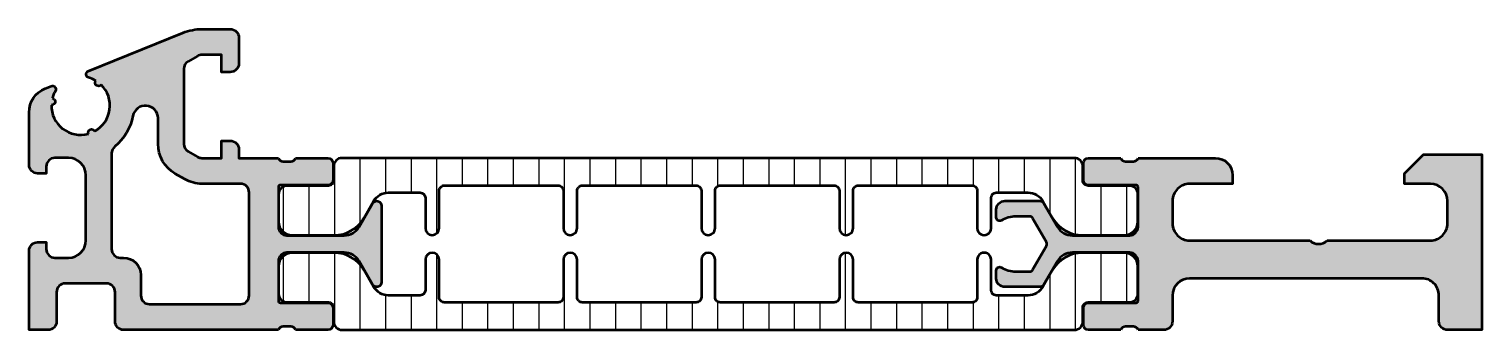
# Model space of a CAD drawing. Extents: x 6 to 90.5, y 0 to 17.5.
import ezdxf

# ---------------------------------------------------------------- set-up
doc = ezdxf.new("R2010")
doc.units = 0
for name, color, linetype, lineweight in [('0S-Alu contour', 7, 'Continuous', 50), ('0S-Alu hatch', 252, 'Continuous', 25), ('0S-Plastic contour', 254, 'Continuous', 50), ('0S-Plastic hatch', 253, 'Continuous', 25)]:
    doc.layers.add(name, color=color, linetype=linetype, lineweight=lineweight)
pattern_1 = [(90, (0, 0), (-1.4859, 0), [])]

# ---------------------------------------------------------------- blocks, each defined once
blk = doc.blocks.new('361420__0AF6E87E_7DEC_45BD_AD9C_81433093D06F_')
at = {"layer": '0S-Alu hatch'}
h = blk.add_hatch(color=256, dxfattribs=at)
edge = h.paths.add_edge_path()
edge.add_line((7.100125311202702, 0.0007280273118795), (5.999407281992262, 0.0007280273118795))
edge.add_line((5.999407281992262, 0.0007280273118795), (5.999407281992944, 4.602185612203129))
edge.add_ellipse((6.499311206905474, 4.602258802981168), major_axis=(-0.4999039302704498, 0), ratio=1, start_angle=-90.01101150998079, end_angle=0.008388657200498528, ccw=False)
edge.add_line((6.49940728199391, 5.102162724019422), (6.999407281992716, 5.102208500386836))
edge.add_line((6.999407281992716, 5.102208500386836), (6.999407281992375, 4.702179000119487))
edge.add_arc((7.49940728199229, 4.70217900011952), 0.4999999999999148, 180, 270.0002914273506)
edge.add_line((7.499409825175689, 4.202179000126073), (8.299323867376472, 4.202183068781777))
edge.add_arc((8.299318781010172, 5.202183068768404), 0.9999999999995624, 270.0002914273221, 360)
edge.add_line((9.299318781009733, 5.202183068768404), (9.299318781010811, 9.002158051366443))
edge.add_arc((8.299318781010271, 9.002158051366928), 1.00000000000054, 0, 89.99972678984233)
edge.add_line((8.299323549427072, 10.0021580513561), (7.499409666200563, 10.00216186567877))
edge.add_arc((7.499407281992432, 9.502161865684341), 0.500000000000112, 89.99972678987328, 180)
edge.add_line((6.99940728199232, 9.502161865684341), (6.999407281992091, 9.102177982808485))
edge.add_line((6.999407281992091, 9.102177982808485), (6.499407281993512, 9.102177982808824))
edge.add_ellipse((6.499415651949931, 9.602155836629015), major_axis=(-0.4999778538902502, 0), ratio=1, start_angle=0.004456119155577198, end_angle=89.99904083116132, ccw=False)
edge.add_line((5.999437799571811, 9.602116951376594), (5.99942610170666, 12.65560675205221))
edge.add_ellipse((7.499426101695689, 12.65561249852576), major_axis=(-1.500000000000036, 0), ratio=1, start_angle=-67.99999999999471, end_angle=0.00021949954242472813, ccw=False)
edge.add_line((6.93751621157168, 14.04638828037592), (7.281302705617406, 14.18528704005825))
edge.add_ellipse((7.35622402430063, 13.99985026914496), major_axis=(-0.1999999999999511, 0), ratio=1, start_angle=149.8636463617355, end_angle=292.0000000000184, ccw=False)
edge.add_arc((8.999406805154962, 13.04593709243507), 1.699999999999238, 149.8636463617248, 165.2554266331396)
edge.add_ellipse((7.315951088294752, 13.28253136406666), major_axis=(-0.2000000000001581, 0), ratio=1, start_angle=85.37228668339782, end_angle=258.6277133165111, ccw=False)
edge.add_arc((8.999406805155331, 13.04593709243457), 1.700000000000043, 178.7445733668733, 285.2554266331403)
edge.add_ellipse((9.636238013962895, 11.46972453967106), major_axis=(-0.200000000000258, 0), ratio=1, start_angle=-154.6277133166011, end_angle=18.627713316542497, ccw=False)
edge.add_arc((8.999406805156127, 13.04593709243416), 1.699999999999618, 298.7445733668749, 405.2554266331382)
edge.add_ellipse((10.04603131320942, 14.38555537356538), major_axis=(-0.1999999999999001, 0), ratio=1, start_angle=-34.62771331654682, end_angle=138.6277133165647, ccw=False)
edge.add_arc((8.999406805154436, 13.04593709243347), 1.700000000001049, 58.74457336683349, 74.13635363826654)
edge.add_ellipse((9.518769805762076, 14.87357547942461), major_axis=(-0.1999999999999296, 0), ratio=1, start_angle=-68.00000000000102, end_angle=74.13635363829468, ccw=False)
edge.add_line((9.443848487078924, 15.0590122503379), (14.94662574590397, 17.28227857783247))
edge.add_ellipse((16.07044552615103, 14.50072701413334), major_axis=(-2.9999999999986, 0), ratio=1, start_angle=269.9999999999965, end_angle=291.9999999999969, ccw=False)
edge.add_line((16.07044552615121, 17.50072701413194), (17.70061062133294, 17.50072701413194))
edge.add_ellipse((17.70061062133322, 17.00072701413148), major_axis=(-0.5000000000004619, 0), ratio=1, start_angle=180, end_angle=270.00000000003257, ccw=False)
edge.add_line((18.20061062133369, 17.00072701413148), (18.20061062133231, 15.50072701413171))
edge.add_ellipse((17.70061062133265, 15.50072701413137), major_axis=(-0.499999999999659, 0), ratio=1, start_angle=90.00000000003263, end_angle=180, ccw=False)
edge.add_line((17.70061062133294, 15.00072701413171), (17.20061062133266, 15.00072701413171))
edge.add_line((17.20061062133266, 15.00072701413171), (17.2006106213326, 16.00072701413171))
edge.add_line((17.2006106213326, 16.00072701413171), (16.05248865175463, 16.00072701413091))
edge.add_arc((16.0524886517548, 15.5007270141339), 0.4999999999970122, 90.00000000001953, 120.0000000000006)
edge.add_line((15.80248865175629, 15.93373971602353), (15.25061062133306, 15.61511278659907))
edge.add_arc((15.50061062133284, 15.18210008470698), 0.499999999999772, 119.999999999985, 180)
edge.add_line((15.00061062133307, 15.18210008470698), (15.00061062133159, 10.82083099433805))
edge.add_arc((15.50061062133117, 10.82083099433808), 0.4999999999995879, 180, 240.0000000000198)
edge.add_line((15.25061062133153, 10.38781829244613), (15.80504697875449, 10.06771431223945))
edge.add_arc((16.05504697875389, 10.50072701413148), 0.4999999999995442, 240.0000000000488, 270.0000000000537)
edge.add_line((16.05504697875436, 10.00072701413194), (17.20061062133209, 10.00072701413182))
edge.add_line((17.20061062133209, 10.00072701413182), (17.20061062133266, 11.00072701413171))
edge.add_line((17.20061062133266, 11.00072701413171), (17.70061062133265, 11.00072701413171))
edge.add_ellipse((17.70061062133265, 10.50072701413194), major_axis=(-0.4999999999997727, 0), ratio=1, start_angle=180, end_angle=270, ccw=False)
edge.add_line((18.20061062133243, 10.50072701413194), (18.2006106213326, 10.00072701413194))
edge.add_line((18.2006106213326, 10.00072701413194), (20.50061062133183, 10.00072701413212))
edge.add_arc((20.76813121332495, 10.07956346067517), 0.2788950563274359, 196.4198764194932, 271.1645893740969)
edge.add_line((20.77379962132332, 9.800726014132122), (21.22739362132332, 9.80072601413212))
edge.add_arc((21.23305428080039, 10.07959410977528), 0.278925541737149, 268.8371299271106, 343.5754054446443)
edge.add_line((21.50059762132332, 10.00072701413211), (23.38060862133184, 10.00072701413212))
edge.add_ellipse((23.38060862133184, 9.700727014132127), major_axis=(-0.2999999999999954, 0), ratio=1, start_angle=180, end_angle=270, ccw=False)
edge.add_line((23.68060862133184, 9.700727014132127), (23.68060862133183, 8.720752695089335))
edge.add_ellipse((23.38060862133184, 8.720752695089335), major_axis=(-0.2999999999999829, 0), ratio=1, start_angle=89.99999999999733, end_angle=180, ccw=False)
edge.add_line((23.38060862133183, 8.420752695089352), (20.62061062133183, 8.420752695089334))
edge.add_arc((20.62061062133183, 8.300752695089331), 0.120000000000001, 90, 180)
edge.add_line((20.50061062133183, 8.300752695089331), (20.5006108502833, 6.000728555828348))
edge.add_arc((21.00061048462615, 6.000728555823369), 0.4999996343428564, 180, 270.0000273207994)
edge.add_line((21.00061072304493, 5.500728921480569), (24.32329825260211, 5.50072892148057))
edge.add_arc((24.32329825260192, 6.50072892148068), 1.00000000000011, 270.0000000000114, 330.0000000000035)
edge.add_line((25.18932365638648, 6.000728921480678), (25.97384565623418, 7.359560884872619))
edge.add_ellipse((26.21831822720864, 7.218414580211225), major_axis=(-0.2822926093230787, 0), ratio=1, start_angle=179.9385484298819, end_angle=330.0000000000341, ccw=False)
edge.add_line((26.50061067416756, 7.218111812347742), (26.50061067416755, 2.783040461238669))
edge.add_ellipse((26.21831806484406, 2.783040461238692), major_axis=(-0.2822926093234912, 0), ratio=1, start_angle=29.99999999999119, end_angle=180, ccw=False)
edge.add_line((25.9738454938693, 2.641894156576984), (25.18932349402155, 4.000726119969042))
edge.add_arc((24.32329809023696, 3.500726119969229), 1.000000000000037, 29.99999999998639, 89.99999999998697)
edge.add_line((24.32329809023719, 4.500726119969266), (21.00061056068012, 4.500726119969157))
edge.add_arc((21.00061032226173, 4.000726485626477), 0.4999996343427365, 89.99997267924614, 180)
edge.add_line((20.500610687919, 4.000726485626477), (20.50061045895529, 1.700702346354669))
edge.add_arc((20.6206104589553, 1.700702346354664), 0.1200000000000045, 180, 270)
edge.add_line((20.6206104589553, 1.58070234635466), (23.3806084589553, 1.580702346354668))
edge.add_ellipse((23.3806084589553, 1.280702346354666), major_axis=(-0.3000000000000014, 0), ratio=1, start_angle=180, end_angle=270, ccw=False)
edge.add_line((23.68060845895529, 1.280702346354666), (23.68060845895529, 0.3007280273118766))
edge.add_ellipse((23.3806084589553, 0.3007280273118758), major_axis=(-0.2999999999999971, 0), ratio=1, start_angle=90, end_angle=180, ccw=False)
edge.add_line((23.3806084589553, 0.0007280273118787), (21.50059745894679, 0.000728027311882))
edge.add_arc((21.23305411842384, -0.0781390683312843), 0.2789255417371572, 16.42459455535395, 91.16287007288642)
edge.add_line((21.22739345894678, 0.2007290273118915), (20.77379945894678, 0.2007290273118824))
edge.add_arc((20.7681310509484, -0.0781084192311673), 0.2788950563274369, 88.83541062590017, 163.5801235805073)
edge.add_line((20.50061045895528, 0.0007280273118798), (11.49965252829946, 0.0007280273118786))
edge.add_ellipse((11.49965443566704, 0.5007261199442122), major_axis=(-0.4999980926359716, 0), ratio=1, start_angle=-0.00021856938849396101, end_angle=89.99978143094211, ccw=False)
edge.add_line((10.9996563430347, 0.5007280273146724), (10.99965634303458, 2.202183068781435))
edge.add_arc((10.49965634303467, 2.202183068781748), 0.4999999999999148, 0, 89.99999999999022)
edge.add_line((10.49965634303476, 2.702183068781663), (8.100125311202419, 2.702183068781549))
edge.add_arc((8.100125311202476, 2.202183068781663), 0.4999999999998864, 90.00000000000651, 180)
edge.add_line((7.600125311202589, 2.202183068781663), (7.600125311202702, 0.5007280273119133))
edge.add_ellipse((7.100125311202702, 0.50072802731188), major_axis=(-0.5, 0), ratio=1, start_angle=90, end_angle=180, ccw=False)
edge = h.paths.add_edge_path()
edge.add_line((15.05504697875437, 8.768676206563102), (14.50061062133215, 9.08878018676967))
edge.add_ellipse((15.5006106213324, 10.82083099433855), major_axis=(-2.000000000000127, 0), ratio=1, start_angle=0, end_angle=59.99999999999409, ccw=False)
edge.add_line((13.50061062133227, 10.82083099433855), (13.50061062133233, 12.30967782521759))
edge.add_arc((12.76435135411577, 12.30967782521765), 0.7362592672165534, 0, 168.9350787603383)
edge.add_ellipse((8.999406805087716, 13.04593709244791), major_axis=(-3.100000000069553, 0), ratio=1, start_angle=129.7071955066206, end_angle=168.9350787603332, ccw=False)
edge.add_arc((11.29931878095297, 10.27638750752261), 0.4999999999427318, 129.7071955066456, 180)
edge.add_line((10.79931878101024, 10.27638750752261), (10.7993187810103, 4.702183068781663))
edge.add_arc((11.2993187810103, 4.702183068781663), 0.5, 180, 270)
edge.add_line((11.2993187810103, 4.202183068781663), (11.4996563430347, 4.202183068781663))
edge.add_ellipse((11.49965634303467, 3.202183068781693), major_axis=(-0.9999999999999698, 0), ratio=1, start_angle=180, end_angle=269.9999999999984, ccw=False)
edge.add_line((12.49965634303464, 3.202183068781693), (12.49965634303464, 2.000728027311879))
edge.add_arc((12.99965634303464, 2.000728027311877), 0.5, 180, 270)
edge.add_line((12.99965634303464, 1.500728027311877), (18.30061082032817, 1.500728027311878))
edge.add_arc((18.30061082032823, 2.000728027311935), 0.5000000000000573, 269.9999999999935, 360)
edge.add_line((18.80061082032829, 2.000728027311935), (18.80061082032829, 8.000727014131822))
edge.add_arc((18.3006108203283, 8.00072701413183), 0.4999999999999858, 0, 90.0000000000016)
edge.add_line((18.30061082032829, 8.500727014131815), (16.05504697875483, 8.500727014131826))
edge.add_ellipse((16.05504697875473, 10.50072701413216), major_axis=(-2.000000000000339, 0), ratio=1, start_angle=59.999999999993804, end_angle=90.00000000000279, ccw=False)
at = {"layer": '0S-Alu contour', "color": 7}
for points in [[(9.443848487078924, 15.0590122503379), (14.94662574590397, 17.28227857783247)], [(16.07044552615121, 17.50072701413194), (17.70061062133294, 17.50072701413194)], [(18.20061062133369, 17.00072701413148), (18.20061062133231, 15.50072701413171)], [(15.80248865175629, 15.93373971602353), (15.25061062133306, 15.61511278659907)], [(17.70061062133294, 15.00072701413171), (17.20061062133266, 15.00072701413171), (17.2006106213326, 16.00072701413171), (16.05248865175463, 16.00072701413091)], [(15.00061062133307, 15.18210008470698), (15.00061062133159, 10.82083099433805)], [(6.93751621157168, 14.04638828037592), (7.281302705617406, 14.18528704005825)], [(5.999437799571811, 9.602116951376594), (5.99942610170666, 12.65560675205221)], [(13.50061062133227, 10.82083099433855), (13.50061062133233, 12.30967782521759)], [(16.05504697875436, 10.00072701413194), (17.20061062133209, 10.00072701413182), (17.20061062133266, 11.00072701413171), (17.70061062133265, 11.00072701413171)], [(10.79931878101024, 10.27638750752261), (10.7993187810103, 4.702183068781663)], [(15.25061062133153, 10.38781829244613), (15.80504697875449, 10.06771431223945)], [(18.20061062133243, 10.50072701413194), (18.2006106213326, 10.00072701413194), (20.50061062133183, 10.00072701413212)], [(6.99940728199232, 9.502161865684341), (6.999407281992091, 9.102177982808485), (6.499407281993512, 9.102177982808824)], [(8.299323549427072, 10.0021580513561), (7.499409666200563, 10.00216186567877)], [(20.77379962132332, 9.800726014132122), (21.22739362132332, 9.80072601413212)], [(21.50059762132332, 10.00072701413211), (23.38060862133184, 10.00072701413212)], [(23.68060862133184, 9.700727014132127), (23.68060862133183, 8.720752695089335)], [(9.299318781009733, 5.202183068768404), (9.299318781010811, 9.002158051366443)], [(15.05504697875437, 8.768676206563102), (14.50061062133215, 9.08878018676967)], [(18.30061082032829, 8.500727014131815), (16.05504697875483, 8.500727014131826)], [(18.80061082032829, 2.000728027311935), (18.80061082032829, 8.000727014131822)], [(20.50061062133183, 8.300752695089331), (20.5006108502833, 6.000728555828348)], [(23.38060862133183, 8.420752695089352), (20.62061062133183, 8.420752695089334)], [(25.18932365638648, 6.000728921480678), (25.97384565623418, 7.359560884872619)], [(26.50061067416756, 7.218111812347742), (26.50061067416755, 2.783040461238669)], [(6.49940728199391, 5.102162724019422), (6.999407281992716, 5.102208500386836), (6.999407281992375, 4.702179000119487)], [(21.00061072304493, 5.500728921480569), (24.32329825260211, 5.50072892148057)], [(7.100125311202702, 0.0007280273118795), (5.999407281992262, 0.0007280273118795), (5.999407281992944, 4.602185612203129)], [(24.32329809023719, 4.500726119969266), (21.00061056068012, 4.500726119969157)], [(7.499409825175689, 4.202179000126073), (8.299323867376472, 4.202183068781777)], [(11.2993187810103, 4.202183068781663), (11.4996563430347, 4.202183068781663)], [(20.500610687919, 4.000726485626477), (20.50061045895529, 1.700702346354669)], [(25.9738454938693, 2.641894156576984), (25.18932349402155, 4.000726119969042)], [(10.49965634303476, 2.702183068781663), (8.100125311202419, 2.702183068781549)], [(12.49965634303464, 3.202183068781693), (12.49965634303464, 2.000728027311879)], [(7.600125311202589, 2.202183068781663), (7.600125311202702, 0.5007280273119133)], [(10.9996563430347, 0.5007280273146724), (10.99965634303458, 2.202183068781435)], [(12.99965634303464, 1.500728027311877), (18.30061082032817, 1.500728027311878)], [(20.6206104589553, 1.58070234635466), (23.3806084589553, 1.580702346354668)], [(23.68060845895529, 1.280702346354666), (23.68060845895529, 0.3007280273118766)], [(20.50061045895528, 0.0007280273118798), (11.49965252829946, 0.0007280273118786)], [(21.22739345894678, 0.2007290273118915), (20.77379945894678, 0.2007290273118824)], [(23.3806084589553, 0.0007280273118787), (21.50059745894679, 0.000728027311882)]]:
    blk.add_lwpolyline(points, dxfattribs=at)
at = {"layer": '0S-Alu contour', "color": 7, "extrusion": (0, 0, -1)}
for centre, radius, start, end in [((-16.07044552615103, 14.50072701413334), 2.999999999998601, 68.00000000000313, 90.00000000000352), ((-17.70061062133322, 17.00072701413148), 0.5000000000004619, 89.99999999996743, 180), ((-17.70061062133265, 15.50072701413137), 0.499999999999659, 180, 269.9999999999674), ((-9.518769805762076, 14.87357547942461), 0.1999999999999296, 285.8636463617053, 68.00000000000105), ((-10.04603131320942, 14.38555537356538), 0.1999999999999001, 221.3722866834354, 34.62771331654685), ((-7.499426101695689, 12.65561249852576), 1.500000000000036, 359.9997805004576, 67.99999999999476), ((-7.35622402430063, 13.99985026914496), 0.1999999999999511, 67.99999999998161, 210.1363536382645), ((-7.315951088294752, 13.28253136406666), 0.2000000000001581, 101.3722866834889, 274.6277133166022), ((-8.999406805087716, 13.04593709244791), 3.100000000069553, 191.0649212396668, 230.2928044933794), ((-9.636238013962895, 11.46972453967106), 0.2000000000002581, 341.3722866834575, 154.627713316601), ((-17.70061062133265, 10.50072701413194), 0.4999999999997727, 90, 180), ((-15.5006106213324, 10.82083099433855), 2.000000000000127, 300.0000000000059, 0), ((-6.499415651949931, 9.602155836629015), 0.4999778538902503, 270.0009591688387, 359.9955438808444), ((-23.38060862133184, 9.700727014132127), 0.2999999999999954, 90, 180), ((-16.05504697875473, 10.50072701413216), 2.000000000000339, 269.9999999999972, 300.0000000000062), ((-23.38060862133184, 8.720752695089335), 0.2999999999999829, 180, 270.0000000000027), ((-26.21831822720864, 7.218414580211225), 0.2822926093230787, 29.99999999996591, 180.0614515701181), ((-6.499311206905474, 4.602258802981168), 0.4999039302704499, 359.9916113427995, 90.01101150998083), ((-11.49965634303467, 3.202183068781693), 0.9999999999999698, 90.0000000000016, 180), ((-26.21831806484406, 2.783040461238692), 0.2822926093234912, 180, 330.0000000000088), ((-23.3806084589553, 1.280702346354666), 0.3000000000000014, 90, 180), ((-7.100125311202702, 0.50072802731188), 0.5, 180, 270), ((-11.49965443566704, 0.5007261199442122), 0.4999980926359716, 270.0002185690579, 0.0002185693884684), ((-23.3806084589553, 0.3007280273118758), 0.2999999999999971, 180, 270)]:
    blk.add_arc(centre, radius, start, end, dxfattribs=at)
at = {"layer": '0S-Alu contour', "color": 7}
for centre, radius, start, end in [((15.50061062133284, 15.18210008470698), 0.499999999999772, 119.999999999985, 180), ((16.0524886517548, 15.5007270141339), 0.4999999999970122, 90.00000000001953, 120.0000000000006), ((8.999406805154436, 13.04593709243347), 1.700000000001049, 58.74457336683349, 74.13635363826654), ((8.999406805154962, 13.04593709243507), 1.699999999999238, 149.8636463617248, 165.2554266331396), ((8.999406805156127, 13.04593709243416), 1.699999999999618, 298.7445733668749, 45.2554266331383), ((8.999406805155331, 13.04593709243457), 1.700000000000043, 178.7445733668733, 285.2554266331403), ((12.76435135411577, 12.30967782521765), 0.7362592672165534, 0, 168.9350787603383), ((11.29931878095297, 10.27638750752261), 0.4999999999427318, 129.7071955066456, 180), ((15.50061062133117, 10.82083099433808), 0.4999999999995879, 180, 240.0000000000198), ((7.499407281992432, 9.502161865684341), 0.500000000000112, 89.99972678987328, 180), ((8.299318781010271, 9.002158051366928), 1.00000000000054, 0, 89.99972678984233), ((16.05504697875389, 10.50072701413148), 0.4999999999995442, 240.0000000000488, 270.0000000000537), ((20.76813121332495, 10.07956346067517), 0.2788950563274359, 196.4198764194932, 271.1645893740969), ((21.23305428080039, 10.07959410977528), 0.278925541737149, 268.8371299271106, 343.5754054446443), ((18.3006108203283, 8.00072701413183), 0.4999999999999858, 0, 90.0000000000016), ((20.62061062133183, 8.300752695089331), 0.120000000000001, 90, 180), ((21.00061048462615, 6.000728555823369), 0.4999996343428564, 180, 270.0000273207994), ((24.32329825260192, 6.50072892148068), 1.00000000000011, 270.0000000000114, 330.0000000000035), ((8.299318781010172, 5.202183068768404), 0.9999999999995624, 270.0002914273221, 0), ((7.49940728199229, 4.70217900011952), 0.4999999999999148, 180, 270.0002914273506), ((11.2993187810103, 4.702183068781663), 0.5, 180, 270), ((21.00061032226173, 4.000726485626477), 0.4999996343427365, 89.99997267924614, 180), ((24.32329809023696, 3.500726119969229), 1.000000000000037, 29.99999999998639, 89.99999999998697), ((8.100125311202476, 2.202183068781663), 0.4999999999998864, 90.00000000000651, 180), ((10.49965634303467, 2.202183068781748), 0.4999999999999148, 0, 89.99999999999022), ((12.99965634303464, 2.000728027311877), 0.5, 180, 270), ((18.30061082032823, 2.000728027311935), 0.5000000000000573, 269.9999999999935, 0), ((20.6206104589553, 1.700702346354664), 0.1200000000000045, 180, 270), ((20.7681310509484, -0.0781084192311673), 0.2788950563274369, 88.83541062590017, 163.5801235805073), ((21.23305411842384, -0.0781390683312843), 0.2789255417371572, 16.42459455535395, 91.16287007288642)]:
    blk.add_arc(centre, radius, start, end, dxfattribs=at)
blk = doc.blocks.new('361410__506AF385_10B7_4E0E_B874_D0F5AD51B6EA_')
at = {"layer": '0S-Alu hatch'}
h = blk.add_hatch(color=256, dxfattribs=at)
edge = h.paths.add_edge_path()
edge.add_arc((87.0000000435847, 2.000727014128785), 0.9999999999999715, 0, 90.0000000000016)
edge.add_line((87.0000000435847, 3.000727014128756), (73.50061047385941, 3.000727014128873))
edge.add_arc((73.50061047385941, 2.000727014128868), 1.000000000000005, 90, 180)
edge.add_line((72.50061047385941, 2.000727014128868), (72.5006104738593, 0.500728027314723))
edge.add_ellipse((72.0006104738593, 0.5007280273147181), major_axis=(-0.5, 0), ratio=1, start_angle=90.00000000000159, end_angle=180, ccw=False)
edge.add_line((72.00061047385931, 0.0007280273147181), (70.5006106879124, 0.0007280273147245))
edge.add_arc((70.23309009591928, -0.0781084192283183), 0.2788950563274342, 16.41987641949203, 91.16458937409693)
edge.add_line((70.22742168792091, 0.200729027314729), (69.77382768792089, 0.2007290273147257))
edge.add_arc((69.76816702844386, -0.0781390683284378), 0.2789255417371446, 88.83712992711645, 163.5754054446454)
edge.add_line((69.50062368792092, 0.0007280273147277), (67.6206126879124, 0.0007280273147258))
edge.add_ellipse((67.6206126879124, 0.3007280273147249), major_axis=(-0.299999999999999, 0), ratio=1, start_angle=0, end_angle=90, ccw=False)
edge.add_line((67.3206126879124, 0.3007280273147249), (67.32061268791237, 1.280702346357513))
edge.add_ellipse((67.6206126879124, 1.280702346357512), major_axis=(-0.3000000000000114, 0), ratio=1, start_angle=270, end_angle=360, ccw=False)
edge.add_line((67.6206126879124, 1.580702346357524), (70.3806106879124, 1.580702346357512))
edge.add_arc((70.3806106879124, 1.700702346357513), 0.1200000000000008, 270, 360)
edge.add_line((70.5006106879124, 1.700702346357513), (70.50061045896132, 4.000726485618542))
edge.add_arc((70.000610824619, 4.000726485623713), 0.4999996343423164, 0, 90.0000273207506)
edge.add_line((70.00061058620065, 4.500726119965973), (66.67792305664261, 4.500726119965861))
edge.add_arc((66.67792305664278, 3.500726119966919), 0.9999999999989421, 90.00000000000978, 150.0000000000052)
edge.add_line((65.81189765285922, 4.00072611996631), (65.02737565301084, 2.641894156573816))
edge.add_ellipse((64.7829030820361, 2.783040461235672), major_axis=(-0.2822926093235438, 0), ratio=1, start_angle=90.00000000002598, end_angle=149.9999999999803, ccw=False)
edge.add_line((64.78290308203621, 2.500747851912129), (62.75045826251677, 2.50074785191225))
edge.add_ellipse((62.75045826251676, 3.000747851911685), major_axis=(-0.4999999999994352, 0), ratio=1, start_angle=0, end_angle=90.00000000000159, ccw=False)
edge.add_line((62.25045826251733, 3.000747851911685), (62.25045826251721, 3.463574644680987))
edge.add_ellipse((62.45045826251612, 3.463574644681195), major_axis=(-0.1999999999989015, 0), ratio=1, start_angle=238.64654247977052, end_angle=360, ccw=False)
edge.add_arc((63.38702724980608, 5.000727380111563), 1.59999999999955, 238.6465424797759, 270.0000000000504)
edge.add_line((63.38702724980748, 3.400727380112012), (64.1953176266753, 3.400727380112015))
edge.add_arc((64.19531762667555, 3.600727380108582), 0.1999999999965665, 269.9999999999349, 330.0000000001562)
edge.add_line((64.36852270742973, 3.500727380110771), (65.17681308429496, 4.900727380111561))
edge.add_arc((65.00360800353911, 5.000727380111217), 0.1999999999989287, 329.9999999999366, 390.0000000000119)
edge.add_line((65.17681308429505, 5.100727380110715), (64.36852270742872, 6.500727380110328))
edge.add_arc((64.19531762667495, 6.400727380112141), 0.1999999999963974, 29.99999999999609, 90.00000000035011)
edge.add_line((64.19531762667371, 6.600727380108539), (63.38702724980748, 6.60072738010865))
edge.add_arc((63.38702724980684, 5.000727380110591), 1.599999999998058, 89.9999999999771, 121.3534575202702)
edge.add_ellipse((62.45045826251623, 6.537880115539099), major_axis=(-0.1999999999991384, 0), ratio=1, start_angle=0, end_angle=121.3534575202954, ccw=False)
edge.add_line((62.2504582625171, 6.537880115539099), (62.25045826251722, 7.000707189530556))
edge.add_ellipse((62.75045826251769, 7.000707189530759), major_axis=(-0.5000000000004619, 0), ratio=1, start_angle=270.00000000004314, end_angle=360, ccw=False)
edge.add_line((62.75045826251731, 7.500707189531221), (64.7829029196721, 7.500707189531226))
edge.add_ellipse((64.78290291967181, 7.218414580208646), major_axis=(-0.2822926093225799, 0), ratio=1, start_angle=209.9999999999357, end_angle=269.9999999999423, ccw=False)
edge.add_line((65.02737549064592, 7.359560884869662), (65.81189749049474, 6.000728921477393))
edge.add_arc((66.67792289427909, 6.500728921477676), 1.000000000000063, 210.0000000000166, 269.9999999999976)
edge.add_line((66.67792289427905, 5.500728921477612), (70.00061042383663, 5.500728921477618))
edge.add_arc((70.00061066225516, 6.000728555819814), 0.4999996343422533, 269.9999726792298, 360)
edge.add_line((70.50061029659742, 6.000728555819814), (70.50061052554862, 8.300752695086208))
edge.add_arc((70.38061052554863, 8.300752695086208), 0.1200000000000045, 0, 90)
edge.add_line((70.38061052554863, 8.420752695086213), (67.62061252554864, 8.42075269508621))
edge.add_ellipse((67.62061252554864, 8.720752695086208), major_axis=(-0.3000000000000007, 0), ratio=1, start_angle=0, end_angle=90, ccw=False)
edge.add_line((67.32061252554863, 8.720752695086208), (67.32061252554863, 9.700727014128987))
edge.add_ellipse((67.62061252554864, 9.70072701412899), major_axis=(-0.2999999999999971, 0), ratio=1, start_angle=270, end_angle=360, ccw=False)
edge.add_line((67.62061252554864, 10.00072701412898), (69.50062352555715, 10.00072701412899))
edge.add_arc((69.7681668660801, 10.07959410977216), 0.2789255417371584, 196.4245945553548, 271.1628700728864)
edge.add_line((69.77382752555715, 9.800726014128989), (70.22742152555713, 9.800726014128994))
edge.add_arc((70.23308993355553, 10.07956346067204), 0.2788950563274345, 268.8354106259001, 343.5801235805053)
edge.add_line((70.50061052554862, 10.00072701412899), (75.00061068791285, 10.00072701412887))
edge.add_ellipse((75.0006106879128, 9.00072701412916), major_axis=(-0.9999999999997105, 0), ratio=1, start_angle=180, end_angle=269.99999999999676, ccw=False)
edge.add_line((76.00061068791251, 9.00072701412916), (76.00061068791263, 8.500727014128756))
edge.add_line((76.00061068791263, 8.500727014128756), (73.50061068791297, 8.500727014128868))
edge.add_arc((73.50061068791294, 7.500727014128899), 0.9999999999999706, 89.99999999999837, 180)
edge.add_line((72.50061068791295, 7.500727014128899), (72.50061068791295, 6.200727014128796))
edge.add_arc((73.5006106879128, 6.200727014128742), 0.9999999999998294, 180, 270.0000000000033)
edge.add_line((73.50061068791285, 5.200727014128912), (80.50061068791251, 5.200727014128801))
edge.add_arc((81.00061068791251, 5.725727014128864), 0.7250000000000454, 226.3971810272998, 313.6028189727002)
edge.add_line((81.5006106879125, 5.200727014128801), (87.50061068791206, 5.200727014128915))
edge.add_arc((87.50061068791214, 6.200727014128831), 0.9999999999999156, 269.9999999999951, 360)
edge.add_line((88.50061068791204, 6.200727014128831), (88.50061068791219, 7.50072701412921))
edge.add_arc((87.50061068791271, 7.500727014129295), 0.9999999999994599, 0, 89.99999999998533)
edge.add_line((87.50061068791295, 8.500727014128756), (86.00061068791251, 8.500727014128756))
edge.add_line((86.00061068791251, 8.500727014128756), (86.00061068791251, 9.100727014128436))
edge.add_line((86.00061068791251, 9.100727014128436), (87.10061068791254, 10.2007270141288))
edge.add_line((87.10061068791254, 10.2007270141288), (90.5006106879124, 10.2007270141288))
edge.add_line((90.5006106879124, 10.2007270141288), (90.5, 0))
edge.add_line((90.5, 0), (88.4998544381257, 0.0005824642511243))
edge.add_ellipse((88.50000004358498, 0.5005824430502388), major_axis=(-0.5000000000000648, 0), ratio=1, start_angle=0, end_angle=89.98331484318078, ccw=False)
edge.add_line((88.00000004358492, 0.5005824430502388), (88.00000004358469, 2.000727014128984))
at = {"layer": '0S-Alu contour', "color": 7}
for points in [[(87.50061068791295, 8.500727014128756), (86.00061068791251, 8.500727014128756), (86.00061068791251, 9.100727014128436), (87.10061068791254, 10.2007270141288), (90.5006106879124, 10.2007270141288), (90.5, 0), (88.4998544381257, 0.0005824642511243)], [(67.32061252554863, 8.720752695086208), (67.32061252554863, 9.700727014128987)], [(67.62061252554864, 10.00072701412898), (69.50062352555715, 10.00072701412899)], [(69.77382752555715, 9.800726014128989), (70.22742152555713, 9.800726014128994)], [(70.50061052554862, 10.00072701412899), (75.00061068791285, 10.00072701412887)], [(76.00061068791251, 9.00072701412916), (76.00061068791263, 8.500727014128756), (73.50061068791297, 8.500727014128868)], [(70.38061052554863, 8.420752695086213), (67.62061252554864, 8.42075269508621)], [(70.50061029659742, 6.000728555819814), (70.50061052554862, 8.300752695086208)], [(62.2504582625171, 6.537880115539099), (62.25045826251722, 7.000707189530556)], [(62.75045826251731, 7.500707189531221), (64.7829029196721, 7.500707189531226)], [(65.02737549064592, 7.359560884869662), (65.81189749049474, 6.000728921477393)], [(72.50061068791295, 7.500727014128899), (72.50061068791295, 6.200727014128796)], [(88.50061068791204, 6.200727014128831), (88.50061068791219, 7.50072701412921)], [(64.19531762667371, 6.600727380108539), (63.38702724980748, 6.60072738010865)], [(65.17681308429505, 5.100727380110715), (64.36852270742872, 6.500727380110328)], [(66.67792289427905, 5.500728921477612), (70.00061042383663, 5.500728921477618)], [(73.50061068791285, 5.200727014128912), (80.50061068791251, 5.200727014128801)], [(81.5006106879125, 5.200727014128801), (87.50061068791206, 5.200727014128915)], [(64.36852270742973, 3.500727380110771), (65.17681308429496, 4.900727380111561)], [(70.00061058620065, 4.500726119965973), (66.67792305664261, 4.500726119965861)], [(62.25045826251733, 3.000747851911685), (62.25045826251721, 3.463574644680987)], [(63.38702724980748, 3.400727380112012), (64.1953176266753, 3.400727380112015)], [(65.81189765285922, 4.00072611996631), (65.02737565301084, 2.641894156573816)], [(70.5006106879124, 1.700702346357513), (70.50061045896132, 4.000726485618542)], [(87.0000000435847, 3.000727014128756), (73.50061047385941, 3.000727014128873)], [(64.78290308203621, 2.500747851912129), (62.75045826251677, 2.50074785191225)], [(72.50061047385941, 2.000727014128868), (72.5006104738593, 0.500728027314723)], [(88.00000004358492, 0.5005824430502388), (88.00000004358469, 2.000727014128984)], [(67.3206126879124, 0.3007280273147249), (67.32061268791237, 1.280702346357513)], [(67.6206126879124, 1.580702346357524), (70.3806106879124, 1.580702346357512)], [(69.50062368792092, 0.0007280273147277), (67.6206126879124, 0.0007280273147258)], [(70.22742168792091, 0.200729027314729), (69.77382768792089, 0.2007290273147257)], [(72.00061047385931, 0.0007280273147181), (70.5006106879124, 0.0007280273147245)]]:
    blk.add_lwpolyline(points, dxfattribs=at)
at = {"layer": '0S-Alu contour', "color": 7, "extrusion": (0, 0, -1)}
for centre, radius, start, end in [((-67.62061252554864, 9.70072701412899), 0.2999999999999971, 0, 90), ((-75.0006106879128, 9.00072701412916), 0.9999999999997105, 90.00000000000325, 180), ((-67.62061252554864, 8.720752695086208), 0.3000000000000007, 270, 0), ((-62.75045826251769, 7.000707189530759), 0.5000000000004619, 0, 89.99999999995686), ((-64.78290291967181, 7.218414580208646), 0.2822926093225799, 90.0000000000577, 150.0000000000643), ((-62.45045826251623, 6.537880115539099), 0.1999999999991384, 238.6465424797046, 0), ((-62.45045826251612, 3.463574644681195), 0.1999999999989015, 0, 121.3534575202295), ((-62.75045826251676, 3.000747851911685), 0.4999999999994352, 269.9999999999984, 0), ((-64.7829030820361, 2.783040461235672), 0.2822926093235438, 210.0000000000199, 269.999999999974), ((-67.6206126879124, 1.280702346357512), 0.3000000000000114, 0, 90), ((-67.6206126879124, 0.3007280273147249), 0.299999999999999, 270, 0), ((-72.0006104738593, 0.5007280273147181), 0.5, 180, 269.9999999999984), ((-88.50000004358498, 0.5005824430502388), 0.5000000000000648, 270.0166851568192, 0)]:
    blk.add_arc(centre, radius, start, end, dxfattribs=at)
at = {"layer": '0S-Alu contour', "color": 7}
for centre, radius, start, end in [((69.7681668660801, 10.07959410977216), 0.2789255417371584, 196.4245945553548, 271.1628700728864), ((70.23308993355553, 10.07956346067204), 0.2788950563274345, 268.8354106259001, 343.5801235805053), ((73.50061068791294, 7.500727014128899), 0.9999999999999706, 89.99999999999837, 180), ((87.50061068791271, 7.500727014129295), 0.9999999999994599, 0, 89.99999999998533), ((70.38061052554863, 8.300752695086208), 0.1200000000000045, 0, 90), ((63.38702724980684, 5.000727380110591), 1.599999999998058, 89.9999999999771, 121.3534575202702), ((64.19531762667495, 6.400727380112141), 0.1999999999963974, 29.99999999999609, 90.00000000035011), ((66.67792289427909, 6.500728921477676), 1.000000000000063, 210.0000000000166, 269.9999999999976), ((70.00061066225516, 6.000728555819814), 0.4999996343422533, 269.9999726792298, 0), ((73.5006106879128, 6.200727014128742), 0.9999999999998294, 180, 270.0000000000033), ((87.50061068791214, 6.200727014128831), 0.9999999999999156, 269.9999999999951, 0), ((65.00360800353911, 5.000727380111217), 0.1999999999989287, 329.9999999999366, 30.00000000001191), ((81.00061068791251, 5.725727014128864), 0.7250000000000454, 226.3971810272998, 313.6028189727002), ((66.67792305664278, 3.500726119966919), 0.9999999999989421, 90.00000000000978, 150.0000000000052), ((70.000610824619, 4.000726485623713), 0.4999996343423164, 0, 90.0000273207506), ((63.38702724980608, 5.000727380111563), 1.59999999999955, 238.6465424797759, 270.0000000000504), ((64.19531762667555, 3.600727380108582), 0.1999999999965665, 269.9999999999349, 330.0000000001562), ((73.50061047385941, 2.000727014128868), 1.000000000000005, 90, 180), ((87.0000000435847, 2.000727014128785), 0.9999999999999715, 0, 90.0000000000016), ((70.3806106879124, 1.700702346357513), 0.1200000000000008, 270, 0), ((69.76816702844386, -0.0781390683284378), 0.2789255417371446, 88.83712992711645, 163.5754054446454), ((70.23309009591928, -0.0781084192283183), 0.2788950563274342, 16.41987641949203, 91.16458937409693)]:
    blk.add_arc(centre, radius, start, end, dxfattribs=at)
blk = doc.blocks.new('284689__ADF47CFB_E69B_41D3_9184_3287E15F7914___E81E4E4E_FCC0_474F_8967_2EF3B686D6BD_')
at = {"layer": '0S-Plastic hatch'}
h = blk.add_hatch(dxfattribs=at)
h.set_pattern_fill('ANSI31', color=256, scale=0.4680000000000001, angle=45, style=0)
h.set_pattern_definition(pattern_1)
edge = h.paths.add_edge_path()
edge.add_line((23.71065519788355, 1.310445255754761), (23.71065519788355, 0.5004368100583512))
edge.add_arc((24.21067099534101, 0.5004368100583512), 0.5000157974574542, 180, 270.4552319797687)
edge.add_line((24.21464372751159, 0.0004367949522367), (66.78665061941619, 0.0004210151115473))
edge.add_arc((66.79062347696484, 0.5004368100583542), 0.5000315777962319, 269.5447680202418, 360)
edge.add_line((67.29065505476107, 0.500436810058354), (67.29065505476109, 1.310445255754635))
edge.add_ellipse((67.59065505476119, 1.310445255754711), major_axis=(-0.3000000000000966, 0), ratio=1, start_angle=269.9987670439126, end_angle=360, ccw=False)
edge.add_line((67.59066151050416, 1.610445255685346), (69.99064429518926, 1.610393825582141))
edge.add_arc((69.99065505476102, 2.110393825466361), 0.4999999999999881, 269.9987670438968, 360)
edge.add_line((70.490655054761, 2.110393825466361), (70.49065505476112, 3.690488861595545))
edge.add_arc((69.69065505476107, 3.690488861595437), 0.800000000000054, 0, 90.00000000000813)
edge.add_line((69.69065505476095, 4.49048886159549), (67.25853310928339, 4.4904888615955))
edge.add_arc((67.25853310928345, 2.490488861595305), 2.000000000000195, 90.0000000000016, 149.9998056125902)
edge.add_line((65.5264856944247, 3.490494737918984), (64.96179839968003, 2.512435316246743))
edge.add_ellipse((64.09577469225098, 3.012438254408328), major_axis=(-0.9999999999996877, 0), ratio=1, start_angle=89.99980561259781, end_angle=149.9998056125936, ccw=False)
edge.add_line((64.09577129955079, 2.012438254414395), (62.25047629656529, 2.012441059271103))
edge.add_ellipse((62.25047731437538, 2.312441059269388), major_axis=(-0.3000000000000109, 0), ratio=1, start_angle=-0.00019438684182659927, end_angle=89.99980561259122, ccw=False)
edge.add_line((61.9504773143771, 2.312442077076511), (61.95048345463493, 4.090430004654869))
edge.add_arc((61.55048955815271, 4.090431361714358), 0.399993896484517, 359.9998056131582, 539.9998056131583)
edge.add_line((61.1504956616705, 4.090432718769815), (61.15048819772976, 1.900427887217169))
edge.add_ellipse((60.85049379239428, 1.90042331039767), major_axis=(-0.2999944053703951, 0), ratio=1, start_angle=89.99999999999733, end_angle=180.0008741241303, ccw=False)
edge.add_line((60.85049379239426, 1.600428905027275), (54.22570014977036, 1.600428905027279))
edge.add_ellipse((54.22570014977029, 1.900423310397387), major_axis=(-0.2999944053701076, 0), ratio=1, start_angle=-0.0008741245471810544, end_angle=90.00000000001359, ccw=False)
edge.add_line((53.9257057444351, 1.90042788721746), (53.92569828049436, 4.090432718773848))
edge.add_arc((53.52570438401226, 4.090431361714359), 0.3999938964844033, 0.0001943868417889, 180.0001943868418)
edge.add_line((53.12571048753016, 4.090430004658902), (53.12571805066652, 1.900429941073292))
edge.add_ellipse((52.82571805066839, 1.900428905027254), major_axis=(-0.2999999999999174, 0), ratio=1, start_angle=90, end_angle=180.0001978711373, ccw=False)
edge.add_line((52.82571805066839, 1.600428905027337), (46.2007386583446, 1.600428905027338))
edge.add_ellipse((46.20073865834454, 1.900423310397457), major_axis=(-0.2999944053701198, 0), ratio=1, start_angle=-0.0008741245471810544, end_angle=90.00000000001222, ccw=False)
edge.add_line((45.90074425300933, 1.90042788721753), (45.90073678906849, 4.090432718773793))
edge.add_arc((45.50074289258638, 4.090431361714305), 0.3999938964844033, 0.0001943868417889, 180.0001943868418)
edge.add_line((45.10074899610429, 4.090430004658847), (45.10075655924076, 1.900429941073293))
edge.add_ellipse((44.80075655924256, 1.900428905027268), major_axis=(-0.2999999999999884, 0), ratio=1, start_angle=89.99999999999062, end_angle=180.0001978711373, ccw=False)
edge.add_line((44.80075655924252, 1.600428905027279), (38.17587004176873, 1.600428905027282))
edge.add_ellipse((38.17587004176864, 1.900423310397483), major_axis=(-0.2999944053702008, 0), ratio=1, start_angle=-0.0008741245471810544, end_angle=90.00000000001768, ccw=False)
edge.add_line((37.87587563643335, 1.900427887217556), (37.87586817249251, 4.090432718773851))
edge.add_arc((37.47587427601035, 4.090431361714306), 0.3999938964844602, 0.0001943868417889, 180.0001943868418)
edge.add_line((37.07588037952819, 4.090430004658848), (37.07588794266467, 1.900429941073295))
edge.add_ellipse((36.77588794266652, 1.900428905027224), major_axis=(-0.2999999999999387, 0), ratio=1, start_angle=90.00000000000267, end_angle=180.0001978692953, ccw=False)
edge.add_line((36.77588794266653, 1.600428905027285), (30.15081567549287, 1.600428905027284))
edge.add_ellipse((30.15081567549286, 1.900423310397571), major_axis=(-0.2999944053702868, 0), ratio=1, start_angle=-0.0008741245471810544, end_angle=90.00000000000142, ccw=False)
edge.add_line((29.85082127015749, 1.900427887217644), (29.85081380621652, 4.090432718773852))
edge.add_arc((29.45081990973454, 4.090431361714393), 0.3999938964842896, 0.0001943868417889, 180.0001943868418)
edge.add_line((29.05082601325254, 4.090430004658935), (29.05083215351026, 2.31244207707948))
edge.add_ellipse((28.75083215351192, 2.312441059269449), major_axis=(-0.3000000000000682, 0), ratio=1, start_angle=90.00019438739929, end_angle=180.0001943868418, ccw=False)
edge.add_line((28.75083317132196, 2.012441059271107), (26.90553895309397, 2.012438254414347))
edge.add_ellipse((26.90553556039362, 3.012438254408489), major_axis=(-0.9999999999998967, 0), ratio=1, start_angle=30.00019438741009, end_angle=90.00019438741077, ccw=False)
edge.add_line((26.03951185296442, 2.512435316246744), (25.47482455821971, 3.490494737919049))
edge.add_arc((23.74277714336115, 2.490488861595695), 1.999999999999861, 30.00019438740452, 89.99999999999594)
edge.add_line((23.74277714336129, 4.490488861595556), (21.31065519788369, 4.490488861595566))
edge.add_arc((21.31065519788372, 3.69048886159541), 0.8000000000001561, 90.00000000000205, 180)
edge.add_line((20.51065519788356, 3.69048886159541), (20.51065519788357, 2.110393825466417))
edge.add_arc((21.01065519788367, 2.110393825466477), 0.5000000000000995, 180, 270.0012329561226)
edge.add_line((21.0106659574556, 1.610393825582146), (23.41064874214054, 1.610445255685362))
edge.add_ellipse((23.41065519788349, 1.310445255754761), major_axis=(-0.3000000000000617, 0), ratio=1, start_angle=180, end_angle=270.00123295608194, ccw=False)
at = {"layer": '0S-Plastic contour', "color": 7}
for points in [[(23.74277714336129, 4.490488861595556), (21.31065519788369, 4.490488861595566)], [(69.69065505476095, 4.49048886159549), (67.25853310928339, 4.4904888615955)], [(20.51065519788356, 3.69048886159541), (20.51065519788357, 2.110393825466417)], [(26.03951185296442, 2.512435316246744), (25.47482455821971, 3.490494737919049)], [(29.05082601325254, 4.090430004658935), (29.05083215351026, 2.31244207707948)], [(29.85082127015749, 1.900427887217644), (29.85081380621652, 4.090432718773852)], [(37.07588037952819, 4.090430004658848), (37.07588794266467, 1.900429941073295)], [(37.87587563643335, 1.900427887217556), (37.87586817249251, 4.090432718773851)], [(45.10074899610429, 4.090430004658847), (45.10075655924076, 1.900429941073293)], [(45.90074425300933, 1.90042788721753), (45.90073678906849, 4.090432718773793)], [(53.12571048753016, 4.090430004658902), (53.12571805066652, 1.900429941073292)], [(53.9257057444351, 1.90042788721746), (53.92569828049436, 4.090432718773848)], [(61.1504956616705, 4.090432718769815), (61.15048819772976, 1.900427887217169)], [(61.9504773143771, 2.312442077076511), (61.95048345463493, 4.090430004654869)], [(65.5264856944247, 3.490494737918984), (64.96179839968003, 2.512435316246743)], [(70.490655054761, 2.110393825466361), (70.49065505476112, 3.690488861595545)], [(28.75083317132196, 2.012441059271107), (26.90553895309397, 2.012438254414347)], [(64.09577129955079, 2.012438254414395), (62.25047629656529, 2.012441059271103)], [(21.0106659574556, 1.610393825582146), (23.41064874214054, 1.610445255685362)], [(23.71065519788355, 1.310445255754761), (23.71065519788355, 0.5004368100583512)], [(36.77588794266653, 1.600428905027285), (30.15081567549287, 1.600428905027284)], [(44.80075655924252, 1.600428905027279), (38.17587004176873, 1.600428905027282)], [(52.82571805066839, 1.600428905027337), (46.2007386583446, 1.600428905027338)], [(60.85049379239426, 1.600428905027275), (54.22570014977036, 1.600428905027279)], [(67.29065505476107, 0.500436810058354), (67.29065505476109, 1.310445255754635)], [(67.59066151050416, 1.610445255685346), (69.99064429518926, 1.610393825582141)], [(24.21464372751159, 0.0004367949522367), (66.78665061941619, 0.0004210151115473)]]:
    blk.add_lwpolyline(points, dxfattribs=at)
for centre, radius, start, end in [((21.31065519788372, 3.69048886159541), 0.8000000000001561, 90.00000000000205, 180), ((23.74277714336115, 2.490488861595695), 1.999999999999861, 30.00019438740452, 89.99999999999594), ((29.45081990973454, 4.090431361714393), 0.3999938964842896, 0.0001943868417889, 180.0001943868418), ((37.47587427601035, 4.090431361714306), 0.3999938964844602, 0.0001943868417889, 180.0001943868418), ((45.50074289258638, 4.090431361714305), 0.3999938964844033, 0.0001943868417889, 180.0001943868418), ((53.52570438401226, 4.090431361714359), 0.3999938964844033, 0.0001943868417889, 180.0001943868418), ((61.55048955815271, 4.090431361714358), 0.399993896484517, 359.9998056131582, 179.9998056131582), ((67.25853310928345, 2.490488861595305), 2.000000000000195, 90.0000000000016, 149.9998056125902), ((69.69065505476107, 3.690488861595437), 0.800000000000054, 0, 90.00000000000813), ((21.01065519788367, 2.110393825466477), 0.5000000000000995, 180, 270.0012329561226), ((69.99065505476102, 2.110393825466361), 0.4999999999999881, 269.9987670438968, 0), ((24.21067099534101, 0.5004368100583512), 0.5000157974574542, 180, 270.4552319797687), ((66.79062347696484, 0.5004368100583542), 0.5000315777962319, 269.5447680202418, 0)]:
    blk.add_arc(centre, radius, start, end, dxfattribs=at)
at = {"layer": '0S-Plastic contour', "color": 7, "extrusion": (0, 0, -1)}
for centre, radius, start, end in [((-26.90553556039362, 3.012438254408489), 0.9999999999998967, 269.9998056125892, 329.9998056125899), ((-28.75083215351192, 2.312441059269449), 0.3000000000000682, 179.9998056131582, 269.9998056126007), ((-30.15081567549286, 1.900423310397571), 0.2999944053702868, 269.9999999999986, 0.0008741245472568), ((-36.77588794266652, 1.900428905027224), 0.2999999999999387, 179.9998021307047, 269.9999999999973), ((-38.17587004176864, 1.900423310397483), 0.2999944053702008, 269.9999999999823, 0.0008741245472568), ((-44.80075655924256, 1.900428905027268), 0.2999999999999885, 179.9998021288627, 270.0000000000094), ((-46.20073865834454, 1.900423310397457), 0.2999944053701198, 269.9999999999878, 0.0008741245472568), ((-52.82571805066839, 1.900428905027254), 0.2999999999999174, 179.9998021288627, 270), ((-54.22570014977029, 1.900423310397387), 0.2999944053701076, 269.9999999999864, 0.0008741245472568), ((-60.85049379239428, 1.90042331039767), 0.2999944053703951, 179.9991258758697, 270.0000000000027), ((-62.25047731437538, 2.312441059269388), 0.3000000000000109, 270.0001943874088, 0.0001943868417889), ((-64.09577469225098, 3.012438254408328), 0.9999999999996877, 210.0001943874064, 270.0001943874022), ((-23.41065519788349, 1.310445255754761), 0.3000000000000617, 89.99876704391806, 180), ((-67.59065505476119, 1.310445255754711), 0.3000000000000966, 0, 90.00123295608736)]:
    blk.add_arc(centre, radius, start, end, dxfattribs=at)
blk = doc.blocks.new('284689__CCDE9619_1A76_42A7_BE12_6AE5062B49E5___5134212C_E81F_45C9_A34F_A800B4C2BE4C_')
at = {"layer": '0S-Plastic hatch'}
h = blk.add_hatch(dxfattribs=at)
h.set_pattern_fill('ANSI31', color=256, scale=0.4680000000000001, angle=45, style=0)
h.set_pattern_definition(pattern_1)
edge = h.paths.add_edge_path()
edge.add_arc((66.79062347696484, 9.500715463528026), 0.5000315777962357, 0, 90.45523197975815)
edge.add_line((66.78665061941619, 10.00073125847483), (24.21464372751159, 10.00071547863416))
edge.add_arc((24.21067099534101, 9.500715463528051), 0.5000157974574516, 89.54476802023127, 180)
edge.add_line((23.71065519788356, 9.500715463528051), (23.71065519788356, 8.690707017831755))
edge.add_ellipse((23.41065519788349, 8.690707017831642), major_axis=(-0.3000000000000682, 0), ratio=1, start_angle=89.99876704391801, end_angle=180, ccw=False)
edge.add_line((23.41064874214054, 8.390707017901034), (21.0106659574556, 8.390758448004249))
edge.add_arc((21.01065519788367, 7.890758448119914), 0.5000000000001027, 89.99876704387736, 180)
edge.add_line((20.51065519788356, 7.890758448119914), (20.51065519788357, 6.310663411991015))
edge.add_arc((21.31065519788372, 6.310663411990987), 0.8000000000001534, 180, 269.999999999998)
edge.add_line((21.31065519788369, 5.510663411990833), (23.74277714336129, 5.510663411990832))
edge.add_arc((23.74277714336114, 7.510663411990703), 1.999999999999871, 270.0000000000045, 329.9998056125957)
edge.add_line((25.47482455821971, 6.510657535667348), (26.03951185296442, 7.488716957339646))
edge.add_ellipse((26.90553556039364, 6.988714019177891), major_axis=(-0.9999999999999147, 0), ratio=1, start_angle=269.99980561259, end_angle=329.99980561258974, ccw=False)
edge.add_line((26.90553895309397, 7.98871401917205), (28.75083317132196, 7.988711214315285))
edge.add_ellipse((28.75083215351192, 7.688711214316951), major_axis=(-0.3000000000000611, 0), ratio=1, start_angle=179.9998056131583, end_angle=269.9998056126021, ccw=False)
edge.add_line((29.05083215351026, 7.688710196509827), (29.05082601325254, 5.910722268931463))
edge.add_arc((29.45081990973454, 5.910720911872003), 0.3999938964842896, 179.9998056131582, 359.9998056131582)
edge.add_line((29.85081380621652, 5.910719554816545), (29.85082127015748, 8.100724386369334))
edge.add_ellipse((30.15081567549286, 8.100728963188821), major_axis=(-0.2999944053702885, 0), ratio=1, start_angle=-90.00000000000131, end_angle=0.0008741241304051073, ccw=False)
edge.add_line((30.15081567549287, 8.40072336855911), (36.77588794266653, 8.40072336855911))
edge.add_ellipse((36.77588794266652, 8.10072336855917), major_axis=(-0.2999999999999403, 0), ratio=1, start_angle=179.9998021288629, end_angle=269.99999999999727, ccw=False)
edge.add_line((37.07588794266467, 8.100722332508317), (37.07588037952819, 5.910722268931633))
edge.add_arc((37.47587427601035, 5.910720911872086), 0.3999938964844602, 179.9998056131582, 359.9998056131582)
edge.add_line((37.87586817249251, 5.910719554816629), (37.87587563643335, 8.100724386369503))
edge.add_ellipse((38.17587004176864, 8.100728963188905), major_axis=(-0.2999944053702033, 0), ratio=1, start_angle=-90.00000000001762, end_angle=0.0008741245471810544, ccw=False)
edge.add_line((38.17587004176873, 8.400723368559108), (44.80075655924252, 8.40072336855911))
edge.add_ellipse((44.80075655924255, 8.100723368559112), major_axis=(-0.2999999999999971, 0), ratio=1, start_angle=179.9998021307048, end_angle=270.00000000000813, ccw=False)
edge.add_line((45.10075655924076, 8.100722332517904), (45.10074899610429, 5.910722268931574))
edge.add_arc((45.50074289258638, 5.910720911872085), 0.3999938964844033, 179.9998056131582, 359.9998056131582)
edge.add_line((45.90073678906849, 5.910719554816628), (45.90074425300933, 8.100724386369501))
edge.add_ellipse((46.20073865834454, 8.100728963188931), major_axis=(-0.2999944053701181, 0), ratio=1, start_angle=-90.00000000001222, end_angle=0.0008741245471810544, ccw=False)
edge.add_line((46.2007386583446, 8.40072336855905), (52.82571805066838, 8.40072336855905))
edge.add_ellipse((52.8257180506684, 8.100723368559139), major_axis=(-0.2999999999999119, 0), ratio=1, start_angle=179.9998021288629, end_angle=270.00000000000273, ccw=False)
edge.add_line((53.12571805066652, 8.100722332508287), (53.12571048753016, 5.910722268931515))
edge.add_arc((53.52570438401226, 5.910720911872027), 0.3999938964844033, 179.9998056131582, 359.9998056131582)
edge.add_line((53.92569828049436, 5.910719554816569), (53.92570574443509, 8.100724386369556))
edge.add_ellipse((54.22570014977029, 8.100728963188986), major_axis=(-0.2999944053701181, 0), ratio=1, start_angle=-90.00000000001222, end_angle=0.0008741245471810544, ccw=False)
edge.add_line((54.22570014977036, 8.400723368559104), (60.85049379239426, 8.400723368559106))
edge.add_ellipse((60.85049379239427, 8.100728963188702), major_axis=(-0.2999944053704038, 0), ratio=1, start_angle=179.9991258754528, end_angle=270.00000000000136, ccw=False)
edge.add_line((61.15048819772976, 8.10072438636863), (61.15049566167049, 5.910719554812537))
edge.add_arc((61.55048955815271, 5.910720911872026), 0.399993896484517, 180.0001943868418, 360.0001943868418)
edge.add_line((61.95048345463492, 5.910722268927483), (61.9504773143771, 7.688710196506967))
edge.add_ellipse((62.25047731437538, 7.688711214317002), major_axis=(-0.3000000000000042, 0), ratio=1, start_angle=-89.99980561259122, end_angle=0.00019438684182659927, ccw=False)
edge.add_line((62.25047629656528, 7.98871121431528), (64.09577129955078, 7.988714019171985))
edge.add_ellipse((64.09577469225098, 6.988714019178052), major_axis=(-0.999999999999688, 0), ratio=1, start_angle=210.0001943874072, end_angle=270.0001943874031, ccw=False)
edge.add_line((64.96179839968002, 7.488716957339645), (65.5264856944247, 6.510657535667396))
edge.add_arc((67.25853310928343, 7.510663411991039), 2.000000000000165, 210.000194387409, 269.9999999999988)
edge.add_line((67.25853310928339, 5.510663411990873), (69.69065505476094, 5.510663411990881))
edge.add_arc((69.69065505476105, 6.310663411990949), 0.8000000000000682, 269.9999999999919, 360)
edge.add_line((70.49065505476112, 6.310663411990949), (70.490655054761, 7.890758448119973))
edge.add_arc((69.99065505476102, 7.890758448120019), 0.4999999999999858, 0, 90.00123295610312)
edge.add_line((69.99064429518926, 8.390758448004236), (67.59066151050415, 8.390707017901027))
edge.add_ellipse((67.5906550547612, 8.690707017831691), major_axis=(-0.3000000000001252, 0), ratio=1, start_angle=0, end_angle=90.00123295608188, ccw=False)
edge.add_line((67.29065505476107, 8.690707017831691), (67.29065505476107, 9.500715463528016))
at = {"layer": '0S-Plastic contour', "color": 7}
for points in [[(23.71065519788356, 9.500715463528051), (23.71065519788356, 8.690707017831755)], [(66.78665061941619, 10.00073125847483), (24.21464372751159, 10.00071547863416)], [(67.29065505476107, 8.690707017831691), (67.29065505476107, 9.500715463528016)], [(20.51065519788356, 7.890758448119914), (20.51065519788357, 6.310663411991015)], [(23.41064874214054, 8.390707017901034), (21.0106659574556, 8.390758448004249)], [(26.90553895309397, 7.98871401917205), (28.75083317132196, 7.988711214315285)], [(29.05083215351026, 7.688710196509827), (29.05082601325254, 5.910722268931463)], [(29.85081380621652, 5.910719554816545), (29.85082127015748, 8.100724386369334)], [(30.15081567549287, 8.40072336855911), (36.77588794266653, 8.40072336855911)], [(37.07588794266467, 8.100722332508317), (37.07588037952819, 5.910722268931633)], [(37.87586817249251, 5.910719554816629), (37.87587563643335, 8.100724386369503)], [(38.17587004176873, 8.400723368559108), (44.80075655924252, 8.40072336855911)], [(45.10075655924076, 8.100722332517904), (45.10074899610429, 5.910722268931574)], [(45.90073678906849, 5.910719554816628), (45.90074425300933, 8.100724386369501)], [(46.2007386583446, 8.40072336855905), (52.82571805066838, 8.40072336855905)], [(53.12571805066652, 8.100722332508287), (53.12571048753016, 5.910722268931515)], [(53.92569828049436, 5.910719554816569), (53.92570574443509, 8.100724386369556)], [(54.22570014977036, 8.400723368559104), (60.85049379239426, 8.400723368559106)], [(61.15048819772976, 8.10072438636863), (61.15049566167049, 5.910719554812537)], [(61.95048345463492, 5.910722268927483), (61.9504773143771, 7.688710196506967)], [(62.25047629656528, 7.98871121431528), (64.09577129955078, 7.988714019171985)], [(69.99064429518926, 8.390758448004236), (67.59066151050415, 8.390707017901027)], [(70.49065505476112, 6.310663411990949), (70.490655054761, 7.890758448119973)], [(25.47482455821971, 6.510657535667348), (26.03951185296442, 7.488716957339646)], [(64.96179839968002, 7.488716957339645), (65.5264856944247, 6.510657535667396)], [(21.31065519788369, 5.510663411990833), (23.74277714336129, 5.510663411990832)], [(67.25853310928339, 5.510663411990873), (69.69065505476094, 5.510663411990881)]]:
    blk.add_lwpolyline(points, dxfattribs=at)
for centre, radius, start, end in [((24.21067099534101, 9.500715463528051), 0.5000157974574516, 89.54476802023127, 180), ((66.79062347696484, 9.500715463528026), 0.5000315777962357, 0, 90.45523197975815), ((21.01065519788367, 7.890758448119914), 0.5000000000001027, 89.99876704387736, 180), ((69.99065505476102, 7.890758448120019), 0.4999999999999858, 0, 90.00123295610312), ((21.31065519788372, 6.310663411990987), 0.8000000000001534, 180, 269.999999999998), ((23.74277714336114, 7.510663411990703), 1.999999999999871, 270.0000000000045, 329.9998056125957), ((67.25853310928343, 7.510663411991039), 2.000000000000165, 210.000194387409, 269.9999999999988), ((69.69065505476105, 6.310663411990949), 0.8000000000000682, 269.9999999999919, 0), ((29.45081990973454, 5.910720911872003), 0.3999938964842896, 179.9998056131582, 359.9998056131582), ((37.47587427601035, 5.910720911872086), 0.3999938964844602, 179.9998056131582, 359.9998056131582), ((45.50074289258638, 5.910720911872085), 0.3999938964844033, 179.9998056131582, 359.9998056131582), ((53.52570438401226, 5.910720911872027), 0.3999938964844033, 179.9998056131582, 359.9998056131582), ((61.55048955815271, 5.910720911872026), 0.399993896484517, 180.0001943868418, 0.0001943868417889)]:
    blk.add_arc(centre, radius, start, end, dxfattribs=at)
at = {"layer": '0S-Plastic contour', "color": 7, "extrusion": (0, 0, -1)}
for centre, radius, start, end in [((-23.41065519788349, 8.690707017831642), 0.3000000000000682, 180, 270.001232956082), ((-67.5906550547612, 8.690707017831691), 0.3000000000001252, 269.9987670439181, 0), ((-26.90553556039364, 6.988714019177891), 0.9999999999999147, 30.00019438741024, 90.00019438740999), ((-28.75083215351192, 7.688711214316951), 0.3000000000000611, 90.00019438739791, 180.0001943868418), ((-30.15081567549286, 8.100728963188821), 0.2999944053702885, 359.9991258758696, 90.00000000000136), ((-36.77588794266652, 8.10072336855917), 0.2999999999999403, 90.00000000000273, 180.0001978711372), ((-38.17587004176864, 8.100728963188905), 0.2999944053702033, 359.9991258754528, 90.00000000001765), ((-44.80075655924255, 8.100723368559112), 0.2999999999999971, 89.99999999999186, 180.0001978692953), ((-46.20073865834454, 8.100728963188931), 0.2999944053701181, 359.9991258754528, 90.0000000000122), ((-52.8257180506684, 8.100723368559139), 0.2999999999999119, 89.99999999999729, 180.0001978711372), ((-54.22570014977029, 8.100728963188986), 0.2999944053701181, 359.9991258754528, 90.0000000000122), ((-60.85049379239427, 8.100728963188702), 0.2999944053704038, 89.99999999999864, 180.0008741245472), ((-62.25047731437538, 7.688711214317002), 0.3000000000000042, 359.9998056131582, 89.99980561259123), ((-64.09577469225098, 6.988714019178052), 0.999999999999688, 89.99980561259693, 149.9998056125928)]:
    blk.add_arc(centre, radius, start, end, dxfattribs=at)
blk = doc.blocks.new('441966__EE1C2D06_907E_4A3E_B576_C80910810297_')
at = {"layer": '0S-Alu contour', "color": 7}
for name in ['361420__0AF6E87E_7DEC_45BD_AD9C_81433093D06F_', '361410__506AF385_10B7_4E0E_B874_D0F5AD51B6EA_']:
    blk.add_blockref(name, (0, 0), dxfattribs=at)
at = {"layer": '0S-Plastic contour', "color": 7}
for name in ['284689__CCDE9619_1A76_42A7_BE12_6AE5062B49E5___5134212C_E81F_45C9_A34F_A800B4C2BE4C_', '284689__ADF47CFB_E69B_41D3_9184_3287E15F7914___E81E4E4E_FCC0_474F_8967_2EF3B686D6BD_']:
    blk.add_blockref(name, (0, 0), dxfattribs=at)

msp = doc.modelspace()

# ---------------------------------------------------------------- block references
at = {"layer": '0S-Alu contour', "color": 7}
msp.add_blockref('441966__EE1C2D06_907E_4A3E_B576_C80910810297_', (0, 0), dxfattribs=at)

doc.saveas('drawing.dxf')
